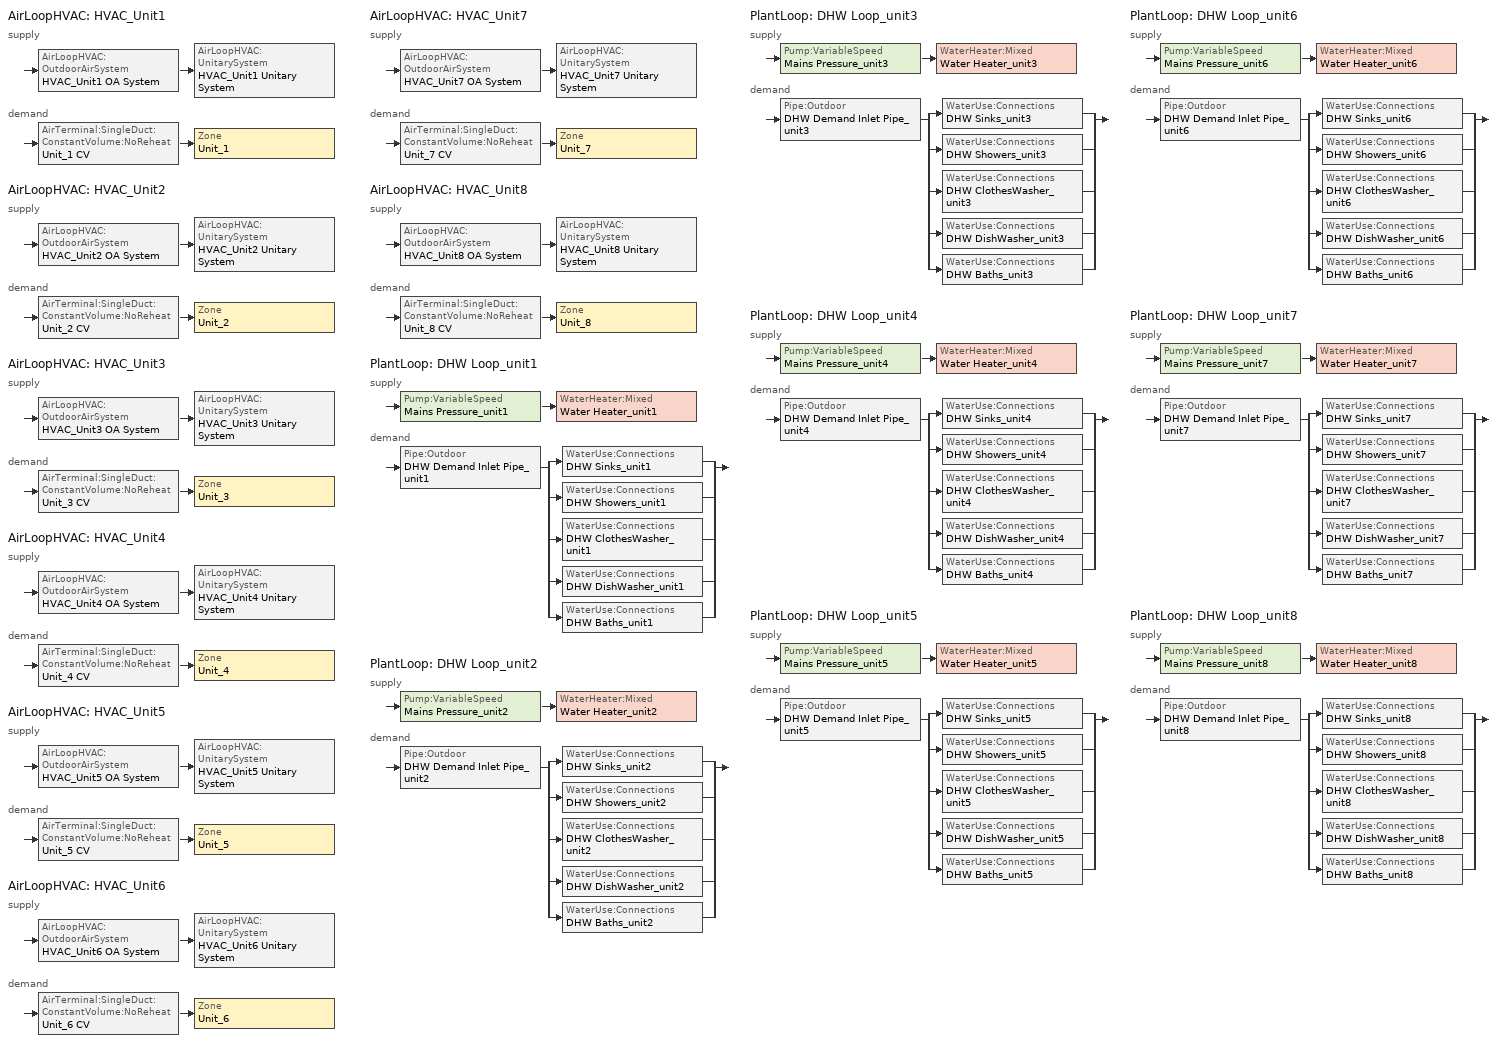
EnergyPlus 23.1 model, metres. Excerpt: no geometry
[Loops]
AirLoopHVAC 'HVAC_Unit1'
 supply: AirLoopHVAC:OutdoorAirSystem 'HVAC_Unit1 OA System' > AirLoopHVAC:UnitarySystem 'HVAC_Unit1 Unitary System'
 demand: AirTerminal:SingleDuct:ConstantVolume:NoReheat 'Unit_1 CV' > Zone 'Unit_1'
AirLoopHVAC 'HVAC_Unit2'
 supply: AirLoopHVAC:OutdoorAirSystem 'HVAC_Unit2 OA System' > AirLoopHVAC:UnitarySystem 'HVAC_Unit2 Unitary System'
 demand: AirTerminal:SingleDuct:ConstantVolume:NoReheat 'Unit_2 CV' > Zone 'Unit_2'
AirLoopHVAC 'HVAC_Unit3'
 supply: AirLoopHVAC:OutdoorAirSystem 'HVAC_Unit3 OA System' > AirLoopHVAC:UnitarySystem 'HVAC_Unit3 Unitary System'
 demand: AirTerminal:SingleDuct:ConstantVolume:NoReheat 'Unit_3 CV' > Zone 'Unit_3'
AirLoopHVAC 'HVAC_Unit4'
 supply: AirLoopHVAC:OutdoorAirSystem 'HVAC_Unit4 OA System' > AirLoopHVAC:UnitarySystem 'HVAC_Unit4 Unitary System'
 demand: AirTerminal:SingleDuct:ConstantVolume:NoReheat 'Unit_4 CV' > Zone 'Unit_4'
AirLoopHVAC 'HVAC_Unit5'
 supply: AirLoopHVAC:OutdoorAirSystem 'HVAC_Unit5 OA System' > AirLoopHVAC:UnitarySystem 'HVAC_Unit5 Unitary System'
 demand: AirTerminal:SingleDuct:ConstantVolume:NoReheat 'Unit_5 CV' > Zone 'Unit_5'
AirLoopHVAC 'HVAC_Unit6'
 supply: AirLoopHVAC:OutdoorAirSystem 'HVAC_Unit6 OA System' > AirLoopHVAC:UnitarySystem 'HVAC_Unit6 Unitary System'
 demand: AirTerminal:SingleDuct:ConstantVolume:NoReheat 'Unit_6 CV' > Zone 'Unit_6'
AirLoopHVAC 'HVAC_Unit7'
 supply: AirLoopHVAC:OutdoorAirSystem 'HVAC_Unit7 OA System' > AirLoopHVAC:UnitarySystem 'HVAC_Unit7 Unitary System'
 demand: AirTerminal:SingleDuct:ConstantVolume:NoReheat 'Unit_7 CV' > Zone 'Unit_7'
AirLoopHVAC 'HVAC_Unit8'
 supply: AirLoopHVAC:OutdoorAirSystem 'HVAC_Unit8 OA System' > AirLoopHVAC:UnitarySystem 'HVAC_Unit8 Unitary System'
 demand: AirTerminal:SingleDuct:ConstantVolume:NoReheat 'Unit_8 CV' > Zone 'Unit_8'
PlantLoop 'DHW Loop_unit1'
 supply: Pump:VariableSpeed 'Mains Pressure_unit1' > WaterHeater:Mixed 'Water Heater_unit1'
 demand: Pipe:Outdoor 'DHW Demand Inlet Pipe_unit1' > split
  | WaterUse:Connections 'DHW Sinks_unit1'
  | WaterUse:Connections 'DHW Showers_unit1'
  | WaterUse:Connections 'DHW ClothesWasher_unit1'
  | WaterUse:Connections 'DHW DishWasher_unit1'
  | WaterUse:Connections 'DHW Baths_unit1'
PlantLoop 'DHW Loop_unit2'
 supply: Pump:VariableSpeed 'Mains Pressure_unit2' > WaterHeater:Mixed 'Water Heater_unit2'
 demand: Pipe:Outdoor 'DHW Demand Inlet Pipe_unit2' > split
  | WaterUse:Connections 'DHW Sinks_unit2'
  | WaterUse:Connections 'DHW Showers_unit2'
  | WaterUse:Connections 'DHW ClothesWasher_unit2'
  | WaterUse:Connections 'DHW DishWasher_unit2'
  | WaterUse:Connections 'DHW Baths_unit2'
PlantLoop 'DHW Loop_unit3'
 supply: Pump:VariableSpeed 'Mains Pressure_unit3' > WaterHeater:Mixed 'Water Heater_unit3'
 demand: Pipe:Outdoor 'DHW Demand Inlet Pipe_unit3' > split
  | WaterUse:Connections 'DHW Sinks_unit3'
  | WaterUse:Connections 'DHW Showers_unit3'
  | WaterUse:Connections 'DHW ClothesWasher_unit3'
  | WaterUse:Connections 'DHW DishWasher_unit3'
  | WaterUse:Connections 'DHW Baths_unit3'
PlantLoop 'DHW Loop_unit4'
 supply: Pump:VariableSpeed 'Mains Pressure_unit4' > WaterHeater:Mixed 'Water Heater_unit4'
 demand: Pipe:Outdoor 'DHW Demand Inlet Pipe_unit4' > split
  | WaterUse:Connections 'DHW Sinks_unit4'
  | WaterUse:Connections 'DHW Showers_unit4'
  | WaterUse:Connections 'DHW ClothesWasher_unit4'
  | WaterUse:Connections 'DHW DishWasher_unit4'
  | WaterUse:Connections 'DHW Baths_unit4'
PlantLoop 'DHW Loop_unit5'
 supply: Pump:VariableSpeed 'Mains Pressure_unit5' > WaterHeater:Mixed 'Water Heater_unit5'
 demand: Pipe:Outdoor 'DHW Demand Inlet Pipe_unit5' > split
  | WaterUse:Connections 'DHW Sinks_unit5'
  | WaterUse:Connections 'DHW Showers_unit5'
  | WaterUse:Connections 'DHW ClothesWasher_unit5'
  | WaterUse:Connections 'DHW DishWasher_unit5'
  | WaterUse:Connections 'DHW Baths_unit5'
PlantLoop 'DHW Loop_unit6'
 supply: Pump:VariableSpeed 'Mains Pressure_unit6' > WaterHeater:Mixed 'Water Heater_unit6'
 demand: Pipe:Outdoor 'DHW Demand Inlet Pipe_unit6' > split
  | WaterUse:Connections 'DHW Sinks_unit6'
  | WaterUse:Connections 'DHW Showers_unit6'
  | WaterUse:Connections 'DHW ClothesWasher_unit6'
  | WaterUse:Connections 'DHW DishWasher_unit6'
  | WaterUse:Connections 'DHW Baths_unit6'
PlantLoop 'DHW Loop_unit7'
 supply: Pump:VariableSpeed 'Mains Pressure_unit7' > WaterHeater:Mixed 'Water Heater_unit7'
 demand: Pipe:Outdoor 'DHW Demand Inlet Pipe_unit7' > split
  | WaterUse:Connections 'DHW Sinks_unit7'
  | WaterUse:Connections 'DHW Showers_unit7'
  | WaterUse:Connections 'DHW ClothesWasher_unit7'
  | WaterUse:Connections 'DHW DishWasher_unit7'
  | WaterUse:Connections 'DHW Baths_unit7'
PlantLoop 'DHW Loop_unit8'
 supply: Pump:VariableSpeed 'Mains Pressure_unit8' > WaterHeater:Mixed 'Water Heater_unit8'
 demand: Pipe:Outdoor 'DHW Demand Inlet Pipe_unit8' > split
  | WaterUse:Connections 'DHW Sinks_unit8'
  | WaterUse:Connections 'DHW Showers_unit8'
  | WaterUse:Connections 'DHW ClothesWasher_unit8'
  | WaterUse:Connections 'DHW DishWasher_unit8'
  | WaterUse:Connections 'DHW Baths_unit8'
[Material] Thermal Absorptance=0.9; Solar Absorptance=0.5; Visible Absorptance=0.5
Name | Roughness | Thickness {m} | Conductivity {W/m-K} | Density {kg/m3} | Specific Heat {J/kg-K}
Pipe Insulation | VeryRough | 0.0127033 | 0.0331717 | 91 | 836
Pipe Steel | Smooth | 3.00E-03 | 45.31 | 7833 | 500
[Construction]
Steel Pipe: Pipe Insulation, Pipe Steel
[ZoneControl:Thermostat] Control Type Schedule=zone_control_type; Control 1=Setpoints_Unit1
Name | Zone or ZoneList
Tstat_Unit1 | Unit_1
Tstat_Unit2 | Unit_2
Tstat_Unit3 | Unit_3
Tstat_Unit4 | Unit_4
Tstat_Unit5 | Unit_5
Tstat_Unit6 | Unit_6
Tstat_Unit7 | Unit_7
Tstat_Unit8 | Unit_8
[ThermostatSetpoint:DualSetpoint]
Setpoints_Unit1: Heating Setpoint Temperature Schedule=heating_sch; Cooling Setpoint Temperature Schedule=clg_sch_val
[SetpointManager:Scheduled] Control Variable=Temperature; Schedule=DHWSupplySetpoint
Name | Setpoint Node or NodeList
DHW Loop Setpoint Manager_unit1 | DHW Supply Outlet Node_unit1
DHW Loop Setpoint Manager_unit2 | DHW Supply Outlet Node_unit2
DHW Loop Setpoint Manager_unit3 | DHW Supply Outlet Node_unit3
DHW Loop Setpoint Manager_unit4 | DHW Supply Outlet Node_unit4
DHW Loop Setpoint Manager_unit5 | DHW Supply Outlet Node_unit5
DHW Loop Setpoint Manager_unit6 | DHW Supply Outlet Node_unit6
DHW Loop Setpoint Manager_unit7 | DHW Supply Outlet Node_unit7
DHW Loop Setpoint Manager_unit8 | DHW Supply Outlet Node_unit8
[Sizing:Plant] Loop Type=Heating; Design Loop Exit Temperature {C}=55; Loop Design Temperature Difference {deltaC}=5.55556
DHW Loop_unit1; DHW Loop_unit2; DHW Loop_unit3; DHW Loop_unit4; DHW Loop_unit5; DHW Loop_unit6; DHW Loop_unit7; DHW Loop_unit8
[Pipe:Outdoor] Construction=Steel Pipe; Pipe Inside Diameter {m}=0.01905
Name | Pipe Length {m}
DHW Demand Inlet Pipe_unit1; DHW Demand Inlet Pipe_unit2; DHW Demand Inlet Pipe_unit3; DHW Demand Inlet Pipe_unit4; DHW Demand Inlet Pipe_unit5; DHW Demand Inlet Pipe_unit6; DHW Demand Inlet Pipe_unit7 | 12.192
DHW Demand Inlet Pipe_unit8 | 33.528
[Pump:VariableSpeed] Design Maximum Flow Rate {m3/s}=Autosize; Design Pump Head {Pa}=1; Design Power Consumption {W}=Autosize; Motor Efficiency=1; Fraction of Motor Inefficiencies to Fluid Stream=0; Coefficient 1 of the Part Load Performance Curve=0; Coefficient 2 of the Part Load Performance Curve=1; Coefficient 3 of the Part Load Performance Curve=0; Coefficient 4 of the Part Load Performance Curve=0; Design Minimum Flow Rate {m3/s}=Autosize; Pump Control Type=Intermittent
Mains Pressure_unit1; Mains Pressure_unit2; Mains Pressure_unit3; Mains Pressure_unit4; Mains Pressure_unit5; Mains Pressure_unit6; Mains Pressure_unit7; Mains Pressure_unit8
[WaterHeater:Mixed] Tank Volume {m3}=0.151416; Setpoint Temperature Schedule=dhw_setpt; Deadband Temperature Difference {deltaC}=2; Maximum Temperature Limit {C}=80; Heater Control Type=Modulate; Heater Maximum Capacity {W}=Autosize; Heater Minimum Capacity {W}=0; Heater Ignition Minimum Flow Rate {m3/s}=0; Heater Fuel Type=NaturalGas; Heater Thermal Efficiency=0.8; Ambient Temperature Indicator=Outdoors; Off Cycle Loss Coefficient to Ambient Temperature {W/K}=5.25945; Off Cycle Loss Fraction to Zone=0; On Cycle Loss Coefficient to Ambient Temperature {W/K}=5.25945; On Cycle Loss Fraction to Zone=0; Peak Use Flow Rate {m3/s}=0; Use Side Effectiveness=1; Source Side Effectiveness=1; Use Side Design Flow Rate {m3/s}=Autosize; Source Side Design Flow Rate {m3/s}=Autosize; Indirect Water Heating Recovery Time {hr}=1.5
Water Heater_unit1; Water Heater_unit2; Water Heater_unit3; Water Heater_unit4; Water Heater_unit5; Water Heater_unit6; Water Heater_unit7; Water Heater_unit8
[WaterHeater:Sizing] Design Mode=ResidentialHUD-FHAMinimum; Number of Bathrooms=1; Number of Units=1; Storage Capacity per Unit {m3}=0.189271
Name | Number of Bedrooms
Water Heater_unit1; Water Heater_unit4; Water Heater_unit5; Water Heater_unit8 | 2
Water Heater_unit2; Water Heater_unit3; Water Heater_unit6; Water Heater_unit7 | 1
[PlantLoop] Fluid Type=Water; Maximum Loop Temperature {C}=100; Minimum Loop Temperature {C}=0; Maximum Loop Flow Rate {m3/s}=Autosize; Minimum Loop Flow Rate {m3/s}=0; Plant Loop Volume {m3}=Autocalculate; Load Distribution Scheme=Optimal
Name | Plant Equipment Operation Scheme
DHW Loop_unit1 | DHW Loop Operation_unit1
DHW Loop_unit2 | DHW Loop Operation_unit2
DHW Loop_unit3 | DHW Loop Operation_unit3
DHW Loop_unit4 | DHW Loop Operation_unit4
DHW Loop_unit5 | DHW Loop Operation_unit5
DHW Loop_unit6 | DHW Loop Operation_unit6
DHW Loop_unit7 | DHW Loop Operation_unit7
DHW Loop_unit8 | DHW Loop Operation_unit8
[PlantEquipmentList]
DHW Plant Equipment_unit1: Water Heater_unit1
DHW Plant Equipment_unit2: Water Heater_unit2
DHW Plant Equipment_unit3: Water Heater_unit3
DHW Plant Equipment_unit4: Water Heater_unit4
DHW Plant Equipment_unit5: Water Heater_unit5
DHW Plant Equipment_unit6: Water Heater_unit6
DHW Plant Equipment_unit7: Water Heater_unit7
DHW Plant Equipment_unit8: Water Heater_unit8
[PlantEquipmentOperation:HeatingLoad] Load Range 1 Lower Limit {W}=0; Load Range 1 Upper Limit {W}=1e+15
Name | Range 1 Equipment List
DHW Control Scheme_unit1 | DHW Plant Equipment_unit1
DHW Control Scheme_unit2 | DHW Plant Equipment_unit2
DHW Control Scheme_unit3 | DHW Plant Equipment_unit3
DHW Control Scheme_unit4 | DHW Plant Equipment_unit4
DHW Control Scheme_unit5 | DHW Plant Equipment_unit5
DHW Control Scheme_unit6 | DHW Plant Equipment_unit6
DHW Control Scheme_unit7 | DHW Plant Equipment_unit7
DHW Control Scheme_unit8 | DHW Plant Equipment_unit8
[PlantEquipmentOperationSchemes] Control Scheme 1 Schedule=always_avail
Name | Control Scheme 1
DHW Loop Operation_unit1 | DHW Control Scheme_unit1
DHW Loop Operation_unit2 | DHW Control Scheme_unit2
DHW Loop Operation_unit3 | DHW Control Scheme_unit3
DHW Loop Operation_unit4 | DHW Control Scheme_unit4
DHW Loop Operation_unit5 | DHW Control Scheme_unit5
DHW Loop Operation_unit6 | DHW Control Scheme_unit6
DHW Loop Operation_unit7 | DHW Control Scheme_unit7
DHW Loop Operation_unit8 | DHW Control Scheme_unit8
[WaterUse:Equipment]
Name | Peak Flow Rate {m3/s} | Flow Rate Fraction Schedule | Target Temperature Schedule
Baths_unit1; Baths_unit4; Baths_unit5; Baths_unit8 | 5.095e-7 | dhw_2BR_bathtub_sch | SSBWaterTempSchedule
Baths_unit2; Baths_unit3; Baths_unit6; Baths_unit7 | 5.095e-7 | dhw_1BR_bathtub_sch | SSBWaterTempSchedule
Clothes Washer_unit1; Clothes Washer_unit4; Clothes Washer_unit5; Clothes Washer_unit8 | 4.42149e-07 | dhw_2BR_washer_sch | CWWaterTempSchedule
Clothes Washer_unit2; Clothes Washer_unit3; Clothes Washer_unit6; Clothes Washer_unit7 | 4.42149e-07 | dhw_1BR_washer_sch | CWWaterTempSchedule
Dishwasher_unit1; Dishwasher_unit4; Dishwasher_unit5; Dishwasher_unit8 | 2.75658e-07 | dhw_2BR_dishwasher_sch | DWWaterTempSchedule
Dishwasher_unit2; Dishwasher_unit3; Dishwasher_unit6; Dishwasher_unit7 | 2.75658e-07 | dhw_1BR_dishwasher_sch | DWWaterTempSchedule
Showers_unit1; Showers_unit4; Showers_unit5; Showers_unit8 | 3.08907e-06 | dhw_2BR_shower_sch | SSBWaterTempSchedule
Showers_unit2; Showers_unit3; Showers_unit6; Showers_unit7 | 3.08907e-06 | dhw_1BR_shower_sch | SSBWaterTempSchedule
Sinks_unit1; Sinks_unit4; Sinks_unit5; Sinks_unit8 | 1.8489e-06 | dhw_2BR_sink_sch | SSBWaterTempSchedule
Sinks_unit2; Sinks_unit3; Sinks_unit6; Sinks_unit7 | 1.8489e-06 | dhw_1BR_sink_sch | SSBWaterTempSchedule
[WaterUse:Connections] Drain Water Heat Exchanger Type=None
Name | Water Use Equipment 1
DHW Baths_unit1 | Baths_unit1
DHW Baths_unit2 | Baths_unit2
DHW Baths_unit3 | Baths_unit3
DHW Baths_unit4 | Baths_unit4
DHW Baths_unit5 | Baths_unit5
DHW Baths_unit6 | Baths_unit6
DHW Baths_unit7 | Baths_unit7
DHW Baths_unit8 | Baths_unit8
DHW ClothesWasher_unit1 | Clothes Washer_unit1
DHW ClothesWasher_unit2 | Clothes Washer_unit2
DHW ClothesWasher_unit3 | Clothes Washer_unit3
DHW ClothesWasher_unit4 | Clothes Washer_unit4
DHW ClothesWasher_unit5 | Clothes Washer_unit5
DHW ClothesWasher_unit6 | Clothes Washer_unit6
DHW ClothesWasher_unit7 | Clothes Washer_unit7
DHW ClothesWasher_unit8 | Clothes Washer_unit8
DHW DishWasher_unit1 | Dishwasher_unit1
DHW DishWasher_unit2 | Dishwasher_unit2
DHW DishWasher_unit3 | Dishwasher_unit3
DHW DishWasher_unit4 | Dishwasher_unit4
DHW DishWasher_unit5 | Dishwasher_unit5
DHW DishWasher_unit6 | Dishwasher_unit6
DHW DishWasher_unit7 | Dishwasher_unit7
DHW DishWasher_unit8 | Dishwasher_unit8
DHW Showers_unit1 | Showers_unit1
DHW Showers_unit2 | Showers_unit2
DHW Showers_unit3 | Showers_unit3
DHW Showers_unit4 | Showers_unit4
DHW Showers_unit5 | Showers_unit5
DHW Showers_unit6 | Showers_unit6
DHW Showers_unit7 | Showers_unit7
DHW Showers_unit8 | Showers_unit8
DHW Sinks_unit1 | Sinks_unit1
DHW Sinks_unit2 | Sinks_unit2
DHW Sinks_unit3 | Sinks_unit3
DHW Sinks_unit4 | Sinks_unit4
DHW Sinks_unit5 | Sinks_unit5
DHW Sinks_unit6 | Sinks_unit6
DHW Sinks_unit7 | Sinks_unit7
DHW Sinks_unit8 | Sinks_unit8
[DesignSpecification:OutdoorAir] Outdoor Air Method=Flow/Person; Outdoor Air Flow per Person {m3/s}=0; Outdoor Air Flow per Zone Floor Area {m3/s-m2}=0; Outdoor Air Flow per Zone {m3/s}=0
SZ DSOA Unit_1; SZ DSOA Unit_2; SZ DSOA Unit_3; SZ DSOA Unit_4; SZ DSOA Unit_5; SZ DSOA Unit_6; SZ DSOA Unit_7; SZ DSOA Unit_8
[Sizing:Zone] Zone Cooling Design Supply Air Temperature Input Method=SupplyAirTemperature; Zone Cooling Design Supply Air Temperature {C}=12.8; Zone Cooling Design Supply Air Temperature Difference {delta C}=11.11; Zone Heating Design Supply Air Temperature Input Method=SupplyAirTemperature; Zone Heating Design Supply Air Temperature {C}=50; Zone Heating Design Supply Air Temperature Difference {delta C}=30; Zone Cooling Design Supply Air Humidity Ratio {kg-H20/kg-air}=0.008; Zone Heating Design Supply Air Humidity Ratio {kg-H2O/kg-air}=0.008; Cooling Design Air Flow Method=DesignDay; Cooling Design Air Flow Rate {m3/s}=0; Cooling Minimum Air Flow Fraction=0; Heating Design Air Flow Method=DesignDay; Heating Design Air Flow Rate {m3/s}=0; Heating Maximum Air Flow Fraction=0
Name | Design Specification Outdoor Air Object | Design Specification Zone Air Distribution Object
Unit_1 | SZ DSOA Unit_1 | SZ DSZAD Unit_1
Unit_2 | SZ DSOA Unit_2 | SZ DSZAD Unit_2
Unit_3 | SZ DSOA Unit_3 | SZ DSZAD Unit_3
Unit_4 | SZ DSOA Unit_4 | SZ DSZAD Unit_4
Unit_5 | SZ DSOA Unit_5 | SZ DSZAD Unit_5
Unit_6 | SZ DSOA Unit_6 | SZ DSZAD Unit_6
Unit_7 | SZ DSOA Unit_7 | SZ DSZAD Unit_7
Unit_8 | SZ DSOA Unit_8 | SZ DSZAD Unit_8
[DesignSpecification:ZoneAirDistribution] Zone Air Distribution Effectiveness in Cooling Mode=1; Zone Air Distribution Effectiveness in Heating Mode=1
SZ DSZAD Unit_1; SZ DSZAD Unit_2; SZ DSZAD Unit_3; SZ DSZAD Unit_4; SZ DSZAD Unit_5; SZ DSZAD Unit_6; SZ DSZAD Unit_7; SZ DSZAD Unit_8
[Zone equipment]
Unit_1: Unit_1 CV
Unit_2: Unit_2 CV
Unit_3: Unit_3 CV
Unit_4: Unit_4 CV
Unit_5: Unit_5 CV
Unit_6: Unit_6 CV
Unit_7: Unit_7 CV
Unit_8: Unit_8 CV
[AirTerminal:SingleDuct:ConstantVolume:NoReheat] Maximum air flow rate {m3/s}=autosize
Unit_1 CV; Unit_2 CV; Unit_3 CV; Unit_4 CV; Unit_5 CV; Unit_6 CV; Unit_7 CV; Unit_8 CV
[Sizing:System] Type of Load to Size On=Sensible; Design Outdoor Air Flow Rate {m3/s}=0; Central Heating Maximum System Air Flow Ratio=1; Preheat Design Set Temperature {C}=7; Preheat Design Humidity Ratio {kg-H2O/kg-air}=0.008; Precool Design Temperature {C}=11; Precool Design Humidity Ratio {kg-H2O/kg-air}=0.008; Central Cooling Design Supply Air Temperature {C}=12.8; Central Heating Design Supply Air Temperature {C}=50; Sizing Option=NonCoincident; 100% Outdoor Air in Cooling=No; 100% Outdoor Air in Heating=No; Central Cooling Design Supply Air Humidity Ratio {kg-H2O/kg-air}=0.008; Central Heating Design Supply Air Humidity Ratio {kg-H2O/kg-air}=0.008; Cooling Supply Air Flow Rate Method=DesignDay; Cooling Supply Air Flow Rate {m3/s}=0; Heating Supply Air Flow Rate Method=DesignDay; Heating Supply Air Flow Rate {m3/s}=0; System Outdoor Air Method=ZoneSum; Zone Maximum Outdoor Air Fraction=1; Cooling Design Capacity Method=CoolingDesignCapacity; Cooling Design Capacity {W}=autosize; Heating Design Capacity Method=HeatingDesignCapacity; Heating Design Capacity {W}=autosize; Central Cooling Capacity Control Method=OnOff
HVAC_Unit1; HVAC_Unit2; HVAC_Unit3; HVAC_Unit4; HVAC_Unit5; HVAC_Unit6; HVAC_Unit7; HVAC_Unit8
[AirLoopHVAC] Design Supply Air Flow Rate {m3/s}=autosize
HVAC_Unit1; HVAC_Unit2; HVAC_Unit3; HVAC_Unit4; HVAC_Unit5; HVAC_Unit6; HVAC_Unit7; HVAC_Unit8
[AirLoopHVAC:UnitarySystem] Control Type=Load; Dehumidification Control Type=None; Fan Placement=BlowThrough; Supply Air Fan Operating Mode Schedule=HVACTemplate-Always 0; DX Heating Coil Sizing Ratio=1; Latent Load Control=SensibleOnlyLoadControl; Cooling Supply Air Flow Rate Method=SupplyAirFlowRate; Cooling Supply Air Flow Rate {m3/s}=autosize; Heating Supply Air Flow Rate Method=SupplyAirFlowRate; Heating Supply Air Flow Rate {m3/s}=autosize; No Load Supply Air Flow Rate Method=SupplyAirFlowRate; No Load Supply Air Flow Rate {m3/s}=autosize; Maximum Supply Air Temperature {C}=Autosize; Maximum Outdoor Dry-Bulb Temperature for Supplemental Heater Operation {C}=21
Name | Controlling Zone or Thermostat Location | Supply Fan | Heating Coil | Cooling Coil
HVAC_Unit1 Unitary System | Unit_1 | HVAC_Unit1 Supply Fan | HVAC_Unit1 Heating Coil | HVAC_Unit1 Cooling Coil
HVAC_Unit2 Unitary System | Unit_2 | HVAC_Unit2 Supply Fan | HVAC_Unit2 Heating Coil | HVAC_Unit2 Cooling Coil
HVAC_Unit3 Unitary System | Unit_3 | HVAC_Unit3 Supply Fan | HVAC_Unit3 Heating Coil | HVAC_Unit3 Cooling Coil
HVAC_Unit4 Unitary System | Unit_4 | HVAC_Unit4 Supply Fan | HVAC_Unit4 Heating Coil | HVAC_Unit4 Cooling Coil
HVAC_Unit5 Unitary System | Unit_5 | HVAC_Unit5 Supply Fan | HVAC_Unit5 Heating Coil | HVAC_Unit5 Cooling Coil
HVAC_Unit6 Unitary System | Unit_6 | HVAC_Unit6 Supply Fan | HVAC_Unit6 Heating Coil | HVAC_Unit6 Cooling Coil
HVAC_Unit7 Unitary System | Unit_7 | HVAC_Unit7 Supply Fan | HVAC_Unit7 Heating Coil | HVAC_Unit7 Cooling Coil
HVAC_Unit8 Unitary System | Unit_8 | HVAC_Unit8 Supply Fan | HVAC_Unit8 Heating Coil | HVAC_Unit8 Cooling Coil
[Coil:Cooling:DX:SingleSpeed] Availability Schedule=always_avail; Gross Rated Total Cooling Capacity {W}=autosize; Gross Rated Sensible Heat Ratio=autosize; Rated COP=3.18; Rated Air Flow Rate {m3/s}=autosize; Nominal Time for Condensate Removal to Begin=0; Ratio of Initial Moisture Evaporation Rate and Steady State Latent Capacity=0; Maximum Cycling Rate=0; Latent Capacity Time Constant=0; Condenser Type=AirCooled; Evaporative Condenser Effectiveness=0; Evaporative Condenser Pump Rated Power Consumption=0; Crankcase Heater Capacity=0; Maximum Outdoor Dry-Bulb Temperature for Crankcase Heater Operation=10
Name | Total Cooling Capacity Function of Temperature Curve | Total Cooling Capacity Function of Flow Fraction Curve | Energy Input Ratio Function of Temperature Curve | Energy Input Ratio Function of Flow Fraction Curve | Part Load Fraction Correlation Curve
HVAC_Unit1 Cooling Coil | HVAC_Unit1 Cool Coil Cap-FT | HVAC_Unit1 Cool Coil Cap-FF | HVAC_Unit1 Cool Coil EIR-FT | HVAC_Unit1 Cool Coil EIR-FF | HVAC_Unit1 Cool Coil PLF
HVAC_Unit2 Cooling Coil | HVAC_Unit2 Cool Coil Cap-FT | HVAC_Unit2 Cool Coil Cap-FF | HVAC_Unit2 Cool Coil EIR-FT | HVAC_Unit2 Cool Coil EIR-FF | HVAC_Unit2 Cool Coil PLF
HVAC_Unit3 Cooling Coil | HVAC_Unit3 Cool Coil Cap-FT | HVAC_Unit3 Cool Coil Cap-FF | HVAC_Unit3 Cool Coil EIR-FT | HVAC_Unit3 Cool Coil EIR-FF | HVAC_Unit3 Cool Coil PLF
HVAC_Unit4 Cooling Coil | HVAC_Unit4 Cool Coil Cap-FT | HVAC_Unit4 Cool Coil Cap-FF | HVAC_Unit4 Cool Coil EIR-FT | HVAC_Unit4 Cool Coil EIR-FF | HVAC_Unit4 Cool Coil PLF
HVAC_Unit5 Cooling Coil | HVAC_Unit5 Cool Coil Cap-FT | HVAC_Unit5 Cool Coil Cap-FF | HVAC_Unit5 Cool Coil EIR-FT | HVAC_Unit5 Cool Coil EIR-FF | HVAC_Unit5 Cool Coil PLF
HVAC_Unit6 Cooling Coil | HVAC_Unit6 Cool Coil Cap-FT | HVAC_Unit6 Cool Coil Cap-FF | HVAC_Unit6 Cool Coil EIR-FT | HVAC_Unit6 Cool Coil EIR-FF | HVAC_Unit6 Cool Coil PLF
HVAC_Unit7 Cooling Coil | HVAC_Unit7 Cool Coil Cap-FT | HVAC_Unit7 Cool Coil Cap-FF | HVAC_Unit7 Cool Coil EIR-FT | HVAC_Unit7 Cool Coil EIR-FF | HVAC_Unit7 Cool Coil PLF
HVAC_Unit8 Cooling Coil | HVAC_Unit8 Cool Coil Cap-FT | HVAC_Unit8 Cool Coil Cap-FF | HVAC_Unit8 Cool Coil EIR-FT | HVAC_Unit8 Cool Coil EIR-FF | HVAC_Unit8 Cool Coil PLF
[Coil:Heating:Fuel] Fuel Type=NaturalGas; Gas Burner Efficiency=0.78; Nominal Capacity of the Coil {W}=autosize; Parasitic Electric Load {W}=0; Parasitic Gas Load {W}=0
Name | Part load fraction correlation (function of part load ratio)
HVAC_Unit1 Heating Coil | HVAC_Unit1 Heating Coil PLF-FPLR
HVAC_Unit2 Heating Coil | HVAC_Unit2 Heating Coil PLF-FPLR
HVAC_Unit3 Heating Coil | HVAC_Unit3 Heating Coil PLF-FPLR
HVAC_Unit4 Heating Coil | HVAC_Unit4 Heating Coil PLF-FPLR
HVAC_Unit5 Heating Coil | HVAC_Unit5 Heating Coil PLF-FPLR
HVAC_Unit6 Heating Coil | HVAC_Unit6 Heating Coil PLF-FPLR
HVAC_Unit7 Heating Coil | HVAC_Unit7 Heating Coil PLF-FPLR
HVAC_Unit8 Heating Coil | HVAC_Unit8 Heating Coil PLF-FPLR
[Fan:OnOff] Availability Schedule=always_avail; Fan Efficiency=0.58; Pressure Rise {Pa}=498; Maximum Flow Rate {m3/s}=autosize; Motor Efficiency=0.9; Motor in Airstream Fraction=1
HVAC_Unit1 Supply Fan; HVAC_Unit2 Supply Fan; HVAC_Unit3 Supply Fan; HVAC_Unit4 Supply Fan; HVAC_Unit5 Supply Fan; HVAC_Unit6 Supply Fan; HVAC_Unit7 Supply Fan; HVAC_Unit8 Supply Fan
[SetpointManager:SingleZone:Cooling] Control Variable=Temperature; minimum supply air temperature {C}=13; maximum supply air temperature {C}=45
Name | Control Zone | Setpoint Node or NodeList
HVAC_Unit1 Economizer Supply Air Temp Manager | Unit_1 | HVAC_Unit1 Heating Coil Outlet
HVAC_Unit2 Economizer Supply Air Temp Manager | Unit_2 | HVAC_Unit2 Heating Coil Outlet
HVAC_Unit3 Economizer Supply Air Temp Manager | Unit_3 | HVAC_Unit3 Heating Coil Outlet
HVAC_Unit4 Economizer Supply Air Temp Manager | Unit_4 | HVAC_Unit4 Heating Coil Outlet
HVAC_Unit5 Economizer Supply Air Temp Manager | Unit_5 | HVAC_Unit5 Heating Coil Outlet
HVAC_Unit6 Economizer Supply Air Temp Manager | Unit_6 | HVAC_Unit6 Heating Coil Outlet
HVAC_Unit7 Economizer Supply Air Temp Manager | Unit_7 | HVAC_Unit7 Heating Coil Outlet
HVAC_Unit8 Economizer Supply Air Temp Manager | Unit_8 | HVAC_Unit8 Heating Coil Outlet
[SetpointManager:MixedAir] Control Variable=Temperature
Name | Setpoint Node or NodeList
HVAC_Unit1 Cooling Coil Air Temp Manager | HVAC_Unit1 Mixed Air Outlet
HVAC_Unit2 Cooling Coil Air Temp Manager | HVAC_Unit2 Mixed Air Outlet
HVAC_Unit3 Cooling Coil Air Temp Manager | HVAC_Unit3 Mixed Air Outlet
HVAC_Unit4 Cooling Coil Air Temp Manager | HVAC_Unit4 Mixed Air Outlet
HVAC_Unit5 Cooling Coil Air Temp Manager | HVAC_Unit5 Mixed Air Outlet
HVAC_Unit6 Cooling Coil Air Temp Manager | HVAC_Unit6 Mixed Air Outlet
HVAC_Unit7 Cooling Coil Air Temp Manager | HVAC_Unit7 Mixed Air Outlet
HVAC_Unit8 Cooling Coil Air Temp Manager | HVAC_Unit8 Mixed Air Outlet
[Controller:OutdoorAir] Minimum Outdoor Air Flow Rate {m3/s}=0; Maximum Outdoor Air Flow Rate {m3/s}=0; Economizer Control Type=NoEconomizer; Economizer Control Action Type=ModulateFlow; Lockout Type=NoLockout; Minimum Limit Type=FixedMinimum
HVAC_Unit1 OA Controller; HVAC_Unit2 OA Controller; HVAC_Unit3 OA Controller; HVAC_Unit4 OA Controller; HVAC_Unit5 OA Controller; HVAC_Unit6 OA Controller; HVAC_Unit7 OA Controller; HVAC_Unit8 OA Controller
[Schedule:Compact]
clg_sch_val: Through: 12/31, For: AllDays, Until: 24:00, 26.667
heating_sch: Through: 12/31, For: AllDays, Until: 24:00, 21.11
zone_control_type: Through: 12/31, For: AllDays, Until 24:00, 4
always_avail: Through: 12/31, For: AllDays, Until: 24:00, 1
dhw_1BR_bathtub_sch; dhw_2BR_bathtub_sch: Through: 12/31, For: SummerDesignDay WinterDesignDay, Until: 24:00, 1, For: Weekdays Weekends Holidays, Until: 07:00, 0, Until: 08:00, 0.31, Until: 09:00, 0.21, Until: 10:00, 0.33, Until: 11:00, 0.13, Until: 12:00, 0.04, Until: 13:00, 0.12, Until: 14:00, 0.2, Until: 15:00, 0.28, Until: 16:00, 0, Until: 17:00, 0.12, Until: 18:00, 0.3, Until: 19:00, 0.61, Until: 20:00, 1, Until: 21:00, 0.03, Until: 22:00, 0.71, Until: 23:00, 0.06, Until: 24:00, 0, For: AllOtherDays, Until: 24:00, 0
dhw_1BR_dishwasher_sch; dhw_2BR_dishwasher_sch: Through: 12/31, For: SummerDesignDay WinterDesignDay, Until: 24:00, 1, For: Weekdays Weekends Holidays, Until: 01:00, 0, Until: 02:00, 0.14, Until: 03:00, 0.33, Until: 04:00, 0.09, Until: 05:00, 0, Until: 06:00, 0.06, Until: 07:00, 0.02, Until: 08:00, 0.39, Until: 09:00, 0.74, Until: 10:00, 0.87, Until: 11:00, 0.62, Until: 12:00, 0.73, Until: 13:00, 0.58, Until: 14:00, 0.31, Until: 15:00, 0.12, Until: 16:00, 0.4, Until: 17:00, 0.13, Until: 18:00, 0.38, Until: 19:00, 0.46, Until: 20:00, 0.94, Until: 21:00, 1, Until: 22:00, 0.52, Until: 23:00, 0.37, Until: 24:00, 0.03, For: AllOtherDays, Until: 24:00, 0
dhw_1BR_shower_sch; dhw_2BR_shower_sch: Through: 12/31, For: SummerDesignDay WinterDesignDay, Until: 24:00, 1, For: Weekdays Weekends Holidays, Until: 01:00, 0.03, Until: 02:00, 0.04, Until: 03:00, 0.05, Until: 04:00, 0, Until: 05:00, 0.08, Until: 06:00, 0.31, Until: 07:00, 0.77, Until: 08:00, 0.94, Until: 09:00, 1, Until: 10:00, 0.67, Until: 11:00, 0.46, Until: 12:00, 0.39, Until: 13:00, 0.34, Until: 14:00, 0.22, Until: 15:00, 0.35, Until: 16:00, 0.26, Until: 17:00, 0.42, Until: 18:00, 0.24, Until: 19:00, 0.56, Until: 20:00, 0.38, Until: 21:00, 0.36, Until: 22:00, 0.33, Until: 23:00, 0.41, Until: 24:00, 0.06, For: AllOtherDays, Until: 24:00, 0
dhw_1BR_sink_sch; dhw_2BR_sink_sch: Through: 12/31, For: SummerDesignDay WinterDesignDay, Until: 24:00, 1, For: Weekdays Weekends Holidays, Until: 01:00, 0.07, Until: 02:00, 0.04, Until: 03:00, 0.06, Until: 04:00, 0.03, Until: 05:00, 0.09, Until: 06:00, 0.25, Until: 07:00, 0.46, Until: 08:00, 0.99, Until: 09:00, 0.85, Until: 10:00, 1, Until: 11:00, 0.84, Until: 12:00, 0.61, Until: 13:00, 0.6, Until: 14:00, 0.51, Until: 15:00, 0.5, Until: 16:00, 0.46, Until: 17:00, 0.47, Until: 18:00, 0.68, Until: 19:00, 0.77, Until: 20:00, 0.81, Until: 21:00, 0.72, Until: 22:00, 0.58, Until: 23:00, 0.38, Until: 24:00, 0.33, For: AllOtherDays, Until: 24:00, 0
dhw_1BR_washer_sch; dhw_2BR_washer_sch: Through: 12/31, For: SummerDesignDay WinterDesignDay, Until: 24:00, 1, For: Weekdays Weekends Holidays, Until: 02:00, 0, Until: 03:00, 0.02, Until: 04:00, 0.1, Until: 05:00, 0, Until: 06:00, 0.06, Until: 07:00, 0.17, Until: 08:00, 0.37, Until: 09:00, 0.55, Until: 10:00, 1, Until: 11:00, 0.65, Until: 12:00, 0.91, Until: 13:00, 0.18, Until: 14:00, 0.35, Until: 15:00, 0.18, Until: 16:00, 0.31, Until: 17:00, 0.14, Until: 18:00, 0.43, Until: 19:00, 0.4, Until: 20:00, 0.52, Until: 21:00, 0.33, Until: 22:00, 0.34, Until: 23:00, 0.42, Until: 24:00, 0.16, For: AllOtherDays, Until: 24:00, 0
dhw_setpt: Through: 12/31, For: AllDays, Until 24:00, 55
HVACTemplate-Always 0: Through: 12/31, For: AllDays, Until: 24:00, 0
[Schedule:Constant]
Name | Hourly Value
DHWSupplySetpoint | 55
CWWaterTempSchedule; DWWaterTempSchedule | 48.8889
SSBWaterTempSchedule | 40.5556
[Curve:Quadratic]
Name | Coefficient1 Constant | Coefficient2 x | Coefficient3 x**2 | Minimum Value of x | Maximum Value of x
HVAC_Unit1 Cool Coil Cap-FF; HVAC_Unit2 Cool Coil Cap-FF; HVAC_Unit3 Cool Coil Cap-FF; HVAC_Unit4 Cool Coil Cap-FF; HVAC_Unit5 Cool Coil Cap-FF; HVAC_Unit6 Cool Coil Cap-FF; HVAC_Unit7 Cool Coil Cap-FF; HVAC_Unit8 Cool Coil Cap-FF | 0.8 | 0.2 | 0 | 0.5 | 1.5
HVAC_Unit1 Cool Coil EIR-FF; HVAC_Unit2 Cool Coil EIR-FF; HVAC_Unit3 Cool Coil EIR-FF; HVAC_Unit4 Cool Coil EIR-FF; HVAC_Unit5 Cool Coil EIR-FF; HVAC_Unit6 Cool Coil EIR-FF; HVAC_Unit7 Cool Coil EIR-FF; HVAC_Unit8 Cool Coil EIR-FF | 1.1552 | -0.1808 | 0.0256 | 0.5 | 1.5
HVAC_Unit1 Cool Coil PLF; HVAC_Unit2 Cool Coil PLF; HVAC_Unit3 Cool Coil PLF; HVAC_Unit4 Cool Coil PLF; HVAC_Unit5 Cool Coil PLF; HVAC_Unit6 Cool Coil PLF; HVAC_Unit7 Cool Coil PLF; HVAC_Unit8 Cool Coil PLF | 0.85 | 0.15 | 0 | 0 | 1
[Curve:Cubic] Coefficient1 Constant=0.8; Coefficient2 x=0.2; Coefficient3 x**2=0; Coefficient4 x**3=0; Minimum Value of x=0; Maximum Value of x=1
HVAC_Unit1 Heating Coil PLF-FPLR; HVAC_Unit2 Heating Coil PLF-FPLR; HVAC_Unit3 Heating Coil PLF-FPLR; HVAC_Unit4 Heating Coil PLF-FPLR; HVAC_Unit5 Heating Coil PLF-FPLR; HVAC_Unit6 Heating Coil PLF-FPLR; HVAC_Unit7 Heating Coil PLF-FPLR; HVAC_Unit8 Heating Coil PLF-FPLR
[Curve:Biquadratic] Minimum Value of x=12.77778; Maximum Value of x=23.88889; Minimum Value of y=18; Maximum Value of y=46.11111
Name | Coefficient1 Constant | Coefficient2 x | Coefficient3 x**2 | Coefficient4 y | Coefficient5 y**2 | Coefficient6 x*y
HVAC_Unit1 Cool Coil Cap-FT; HVAC_Unit2 Cool Coil Cap-FT; HVAC_Unit3 Cool Coil Cap-FT; HVAC_Unit4 Cool Coil Cap-FT; HVAC_Unit5 Cool Coil Cap-FT; HVAC_Unit6 Cool Coil Cap-FT; HVAC_Unit7 Cool Coil Cap-FT; HVAC_Unit8 Cool Coil Cap-FT | 0.942588 | 0.00954335 | 0.00068377 | -0.0110427 | 5.249e-06 | -9.72e-06
HVAC_Unit1 Cool Coil EIR-FT; HVAC_Unit2 Cool Coil EIR-FT; HVAC_Unit3 Cool Coil EIR-FT; HVAC_Unit4 Cool Coil EIR-FT; HVAC_Unit5 Cool Coil EIR-FT; HVAC_Unit6 Cool Coil EIR-FT; HVAC_Unit7 Cool Coil EIR-FT; HVAC_Unit8 Cool Coil EIR-FT | 0.342414 | 0.034885 | -0.0006237 | 0.00497722 | 0.000437951 | -0.000728028
